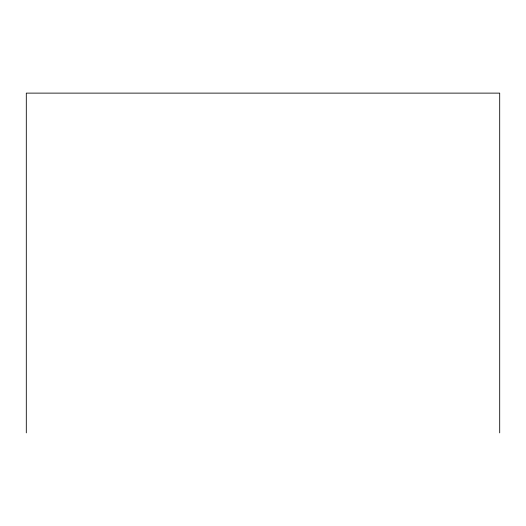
<?xml version="1.0" encoding="UTF-8"?>
<svg xmlns="http://www.w3.org/2000/svg" width="526" height="526" viewBox="0 0 526 526"><rect width="100%" height="100%" fill="white"/><g stroke="black" fill="none" stroke-linecap="round" stroke-linejoin="round"><path stroke-width="0.79" d="M499.7 432.878L499.7 93.122L26.3 93.122L26.3 432.878"/></g></svg>
